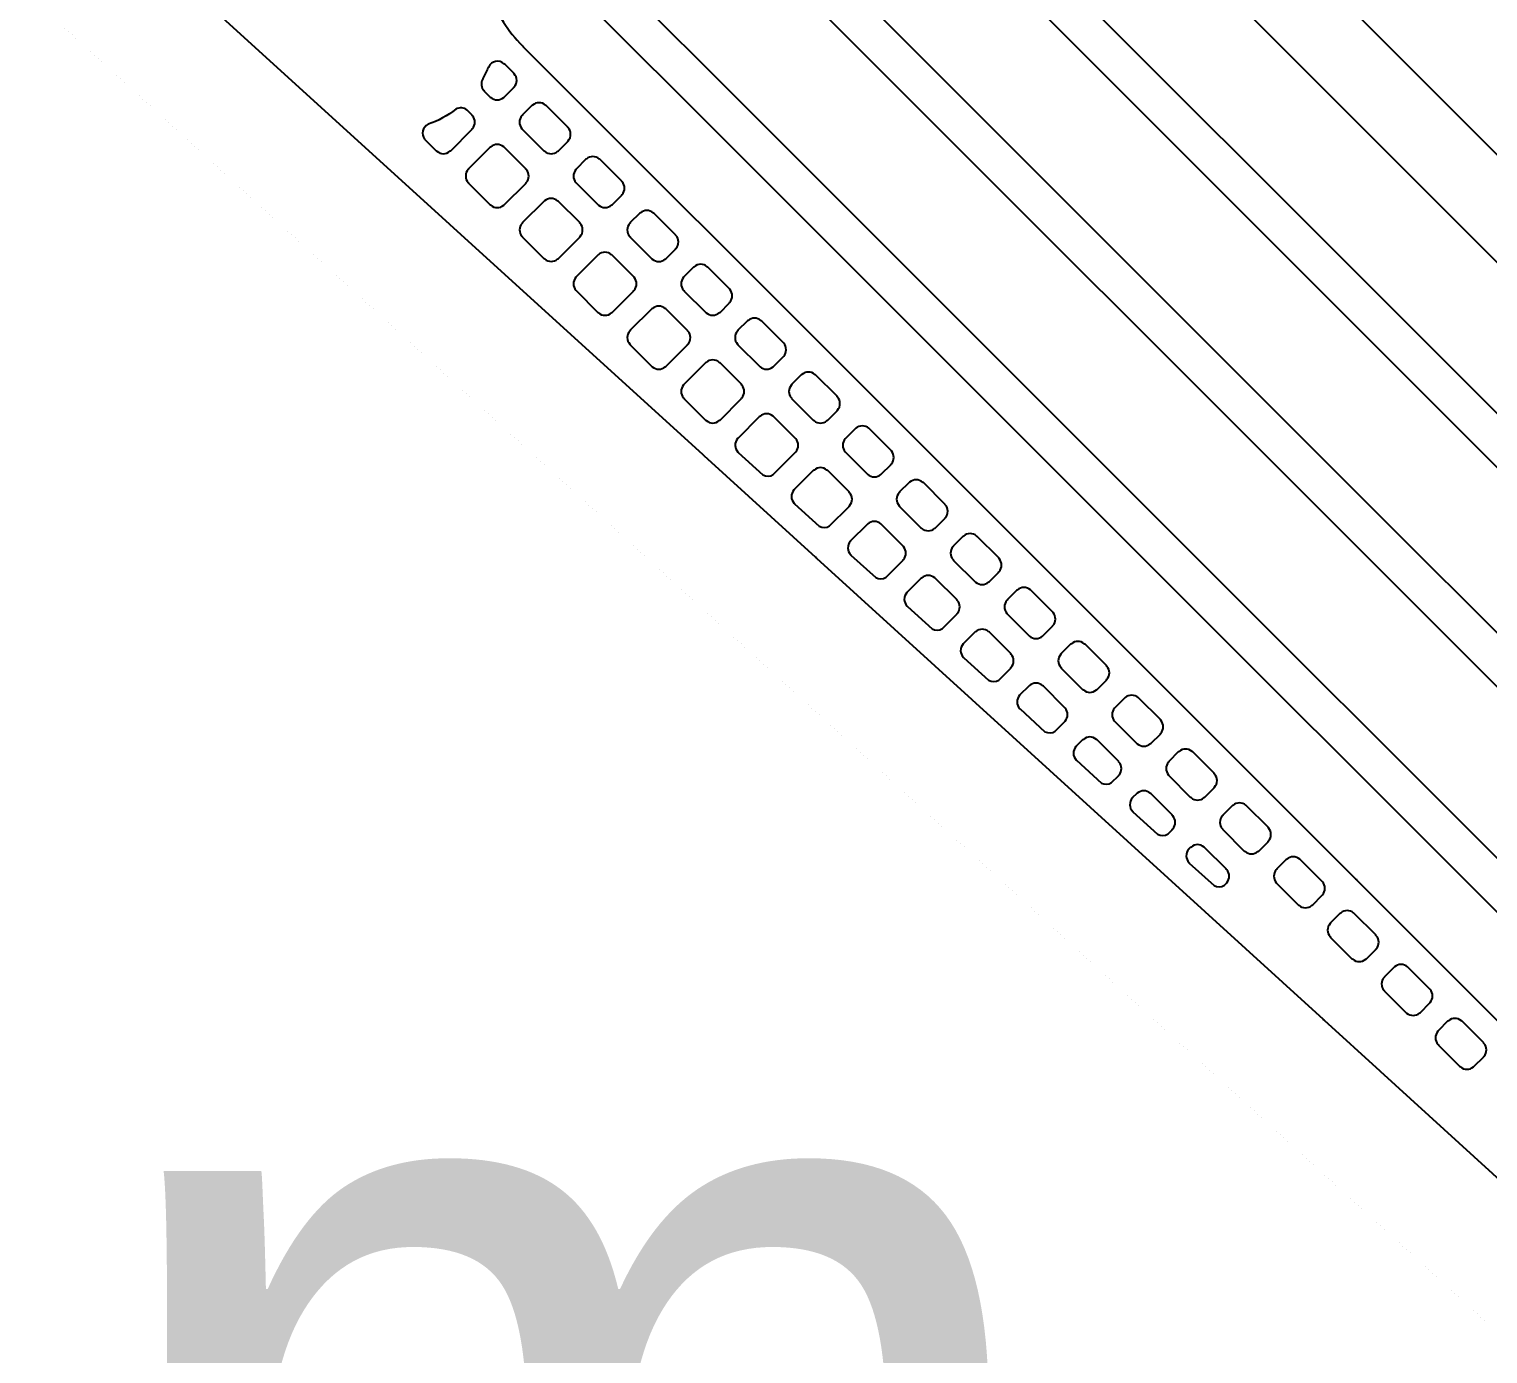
# Model space of a CAD drawing. Extents: x 0 to 248, y 0 to 175.
# Drawn here: x 80.317 to 83.234, y 139.234 to 141.885 of the extents above; entities that cross this region are included whole.
import ezdxf

# ---------------------------------------------------------------- set-up
doc = ezdxf.new("R2010")
doc.units = 0
doc.layers.add('gbr-dxf', color=7, linetype='Continuous')
doc.layers.add('gbr-outline-dxf', color=2, linetype='Continuous')
doc.layers.add('備註', color=1, linetype='Continuous', lineweight=5)
doc.styles.get("Standard").update_dxf_attribs({"font": 'txt.shx'})

msp = doc.modelspace()

# ---------------------------------------------------------------- linework, layer by layer
at = {"layer": 'gbr-dxf', "linetype": 'Continuous'}
for points in [[(81.631, 143.2558), (84.1721, 140.7147, -0.013686), (84.175, 140.7119, -0.198913), (85.8234, 136.7325, -0.007684), (85.8234, 136.7305), (85.8234, 133.5758, -0.007344), (85.8234, 133.5739, 0.198037), (85.9778, 133.2029, -0.008541), (85.9794, 133.2013), (86.1995, 132.9812, -0.01376)], [(86.0946, 132.8706), (85.87, 133.0951, -0.009258), (85.8683, 133.0969, -0.197955), (85.671, 133.5757, -0.007691), (85.671, 133.5777), (85.671, 136.7325, -0.007639), (85.671, 136.7344, 0.198631), (84.0701, 140.6013, -0.013852), (84.0671, 140.6041), (81.5195, 143.1517, -0.041025)], [(81.4458, 142.9228), (83.9575, 140.4111, -0.019676), (83.9596, 140.4092, -0.198904), (85.4569, 136.7942, -0.01087), (85.4569, 136.7928), (85.4569, 133.6012, -0.010722), (85.4568, 133.5998, 0.198521), (85.7131, 132.9824, -0.012506), (85.7143, 132.9812), (85.8348, 132.8607, -0.019717), (85.8369, 132.8587, 0.198972), (86.4389, 132.6093, -0.010857)], [(86.4374, 132.5331, -0.197764), (85.785, 132.8028, -0.01972), (85.7829, 132.8048), (85.6592, 132.9285, -0.012236), (85.6581, 132.9297, -0.198468), (85.3806, 133.6011, -0.01087), (85.3807, 133.6025), (85.3807, 136.7942, -0.010844), (85.3807, 136.7956, 0.19869), (83.9077, 140.3533, -0.019288), (83.9056, 140.3552), (81.39, 142.8708, -0.042856)], [(81.2467, 142.6831), (83.7873, 140.1424, -0.01212), (83.7884, 140.1412, -0.198692), (85.152, 136.8503, -0.016823), (85.1521, 136.8479), (85.1521, 136.8478, -0.01087), (85.1521, 136.8464), (85.1521, 133.5565, -0.010757), (85.152, 133.5551, 0.198637), (85.4662, 132.798, -0.012534), (85.4674, 132.7968), (85.5224, 132.7418, -0.019705), (85.5245, 132.7399, 0.198958), (86.2075, 132.4569, -0.01087)], [(86.206, 132.3807, -0.197884), (85.4726, 132.684, -0.019695), (85.4705, 132.6859), (85.4123, 132.7441, -0.012167), (85.4112, 132.7453, -0.198591), (85.0758, 133.5564, -0.01087), (85.0759, 133.5578), (85.0759, 136.8458, -0.014135), (85.0758, 136.8478, 0.19892), (83.7334, 140.0885, -0.012506), (83.7322, 140.0897), (81.1909, 142.6311, -0.042133)], [(80.9647, 142.5139), (83.6011, 139.8775, -0.019676), (83.6032, 139.8755, -0.198902), (84.7586, 137.0861, -0.01087), (84.7586, 137.0847), (84.7586, 133.5615, -0.010769), (84.7586, 133.5602, 0.19862), (85.103, 132.7299, -0.012055), (85.1041, 132.7288), (85.1439, 132.689, -0.019359), (85.146, 132.687, 0.198916), (86.0695, 132.3045, -0.01087)], [(86.0681, 132.2283, -0.198101), (85.0942, 132.6311, -0.019968), (85.092, 132.6331), (85.0491, 132.676, -0.012668), (85.0479, 132.6773, -0.198561), (84.6824, 133.5615, -0.01087), (84.6824, 133.5629), (84.6824, 137.086, -0.010831), (84.6824, 137.0874, 0.198623), (83.5513, 139.8196, -0.019306), (83.5493, 139.8215), (80.9089, 142.4619, -0.042015)], [(83.5969, 139.205, 0.09403), (83.4334, 139.422, -0.024145), (83.4317, 139.4237), (83.0198, 139.7988, -0.013805), (83.0189, 139.7996), (82.9077, 139.9009, -0.028856), (82.9056, 139.9029), (81.8924, 140.8256, -0.027541), (81.8904, 140.8274), (81.667, 141.0308, -0.032548), (81.6646, 141.033), (80.6517, 141.9555, -0.031164)], [(81.2387, 141.9538, 0.111689), (81.3035, 141.8511, -0.023293), (81.305, 141.8495), (82.0008, 141.1537, -0.012841), (82.0015, 141.1529), (82.4312, 140.7232, -0.027224), (82.4331, 140.7213), (82.5394, 140.6149, -0.013375), (82.5402, 140.6141), (82.8619, 140.2924, -0.036076), (82.8644, 140.2899), (82.9699, 140.1844, -0.028235), (82.9718, 140.1825), (83.4006, 139.7537, -0.03685), (83.4032, 139.7511), (83.4394, 139.7149, -0.023862), (83.4411, 139.7134, -0.142486), (84.4405, 137.8942, -0.014431)]]:
    msp.add_lwpolyline(points, format="xyb", dxfattribs=at)
for points in [[(81.2236, 141.7839, 0.318742), (81.2265, 141.7616, -0.133506), (81.2274, 141.7598), (81.2383, 141.7489, -0.095895), (81.2399, 141.748, 0.379307), (81.2659, 141.748, -0.096248), (81.2675, 141.749), (81.286, 141.7675, -0.095991), (81.287, 141.7691, 0.379268), (81.287, 141.795, -0.091846), (81.286, 141.7966), (81.2689, 141.8138, -0.073049), (81.2664, 141.8154, 0.497686), (81.236, 141.8093, -0.072025), (81.2344, 141.8069, -0.029098), (81.224, 141.7858, -0.131076)], [(81.3024, 141.7113, 0.37947), (81.3024, 141.6854, -0.087784), (81.3033, 141.6839), (81.3461, 141.6412, -0.100151), (81.3478, 141.6402, 0.379423), (81.3737, 141.6402, -0.095506), (81.3754, 141.6411), (81.3939, 141.6597, -0.095997), (81.3949, 141.6613, 0.378309), (81.3949, 141.6872, -0.087191), (81.3939, 141.6887), (81.351, 141.7316, -0.091207), (81.3495, 141.7325, 0.378661), (81.3236, 141.7325, -0.095862), (81.3219, 141.7315), (81.3034, 141.713, -0.096423)], [(81.1075, 141.6644), (81.1306, 141.6413, -0.096227), (81.1323, 141.6403, 0.379627), (81.1582, 141.6403, -0.09572), (81.1599, 141.6413), (81.2024, 141.6838, -0.096737), (81.2034, 141.6855, 0.379213), (81.2033, 141.7114, -0.096614), (81.2024, 141.713), (81.193, 141.7224, 0.309699), (81.1703, 141.7242, -0.078093), (81.1148, 141.6942, 0.462041)], [(81.1948, 141.5777, -0.092348), (81.1957, 141.5762), (81.2385, 141.5334, -0.088202), (81.24, 141.5324, 0.37981), (81.266, 141.5324, -0.095956), (81.2676, 141.5334), (81.3101, 141.5759, -0.096332), (81.3111, 141.5776, 0.37981), (81.3111, 141.6035, -0.104392), (81.3101, 141.6053), (81.2675, 141.6479, -0.092233), (81.2659, 141.6489, 0.379731), (81.24, 141.6489, -0.096458), (81.2383, 141.6479), (81.1958, 141.6054, -0.096627), (81.1948, 141.6037, 0.379731)], [(81.4103, 141.5776, -0.087549), (81.4112, 141.5761), (81.4539, 141.5334, -0.10067), (81.4556, 141.5324, 0.378939), (81.4815, 141.5324, -0.09657), (81.4832, 141.5334), (81.5017, 141.5518, -0.09565), (81.5026, 141.5535, 0.378881), (81.5027, 141.5794, -0.087155), (81.5017, 141.5809), (81.4589, 141.6237, -0.091631), (81.4573, 141.6247, 0.379211), (81.4314, 141.6247, -0.096458), (81.4297, 141.6237), (81.4112, 141.6052, -0.096627), (81.4103, 141.6035, 0.379762)], [(81.3026, 141.4699, -0.083317), (81.3034, 141.4685), (81.3462, 141.4258, -0.09693), (81.3478, 141.4248, 0.378858), (81.3737, 141.4247, -0.095781), (81.3754, 141.4257), (81.418, 141.4682, -0.095347), (81.4189, 141.4699, 0.378707), (81.419, 141.4958, -0.095528), (81.418, 141.4974), (81.3754, 141.54, -0.099933), (81.3737, 141.541, 0.379347), (81.3477, 141.541, -0.096458), (81.3461, 141.54), (81.3035, 141.4975, -0.096627), (81.3026, 141.4958, 0.379731)], [(81.518, 141.4698, -0.09082), (81.519, 141.4683), (81.5618, 141.4255, -0.087645), (81.5632, 141.4246, 0.379057), (81.5892, 141.4246, -0.096117), (81.5908, 141.4256), (81.6094, 141.4442, -0.095895), (81.6104, 141.4458, 0.379058), (81.6104, 141.4717, -0.083586), (81.6095, 141.4731), (81.5666, 141.516, -0.088103), (81.5651, 141.5169, 0.378168), (81.5393, 141.5169, -0.096728), (81.5376, 141.5159), (81.519, 141.4974, -0.09565), (81.5181, 141.4958, 0.378798)], [(81.4103, 141.3622, -0.086667), (81.4112, 141.3607), (81.4541, 141.3178, -0.083134), (81.4555, 141.3169, 0.379639), (81.4815, 141.3169, -0.096625), (81.4831, 141.3179), (81.5257, 141.3605, -0.096111), (81.5267, 141.3621, 0.379423), (81.5267, 141.3881, -0.092061), (81.5258, 141.3896), (81.4831, 141.4323, -0.096504), (81.4814, 141.4333, 0.378399), (81.4555, 141.4333, -0.096618), (81.4539, 141.4323), (81.4113, 141.3898, -0.095488), (81.4103, 141.3881, 0.379327)], [(81.6257, 141.388, 0.378939), (81.6258, 141.3621, -0.087613), (81.6267, 141.3606), (81.6693, 141.318, -0.099849), (81.671, 141.317, 0.37889), (81.6969, 141.317, -0.096117), (81.6986, 141.3179), (81.7171, 141.3364, -0.095895), (81.718, 141.3381, 0.379058), (81.718, 141.364, -0.088116), (81.7171, 141.3655), (81.6744, 141.4082, -0.091025), (81.6728, 141.4092, 0.378901), (81.6469, 141.4091, -0.096614), (81.6453, 141.4082), (81.6267, 141.3896, -0.096539)], [(81.5181, 141.2803, 0.37947), (81.5181, 141.2544, -0.087748), (81.519, 141.2529), (81.5618, 141.2101, -0.083134), (81.5632, 141.2092, 0.37981), (81.5892, 141.2092, -0.096625), (81.5908, 141.2102), (81.6334, 141.2528, -0.096111), (81.6344, 141.2544, 0.379308), (81.6344, 141.2804, -0.092315), (81.6335, 141.2819), (81.5909, 141.3245, -0.096527), (81.5892, 141.3255, 0.379), (81.5633, 141.3255, -0.095968), (81.5616, 141.3246), (81.5191, 141.282, -0.096527)], [(81.7335, 141.2803, 0.378939), (81.7335, 141.2544, -0.092052), (81.7344, 141.2528), (81.7773, 141.21, -0.087648), (81.7788, 141.2091, 0.379209), (81.8047, 141.2091, -0.095973), (81.8063, 141.21), (81.8249, 141.2286, -0.096227), (81.8259, 141.2303, 0.378837), (81.8259, 141.2562, -0.08282), (81.825, 141.2576), (81.782, 141.3006, -0.087057), (81.7805, 141.3015, 0.378901), (81.7546, 141.3015, -0.096614), (81.753, 141.3005), (81.7344, 141.282, -0.096539)], [(81.6258, 141.1726, 0.37947), (81.6258, 141.1467, -0.087748), (81.6267, 141.1452), (81.6696, 141.1023, -0.08348), (81.671, 141.1014, 0.37981), (81.697, 141.1014, -0.095956), (81.6987, 141.1024), (81.7412, 141.145, -0.096332), (81.7422, 141.1466, 0.379308), (81.7422, 141.1725, -0.092052), (81.7413, 141.1741), (81.6986, 141.2168, -0.096527), (81.6969, 141.2178, 0.379), (81.671, 141.2178, -0.095968), (81.6693, 141.2169), (81.6268, 141.1743, -0.096527)], [(81.8413, 141.1466, -0.100076), (81.8423, 141.1449), (81.8849, 141.1023, -0.096527), (81.8866, 141.1013, 0.379094), (81.9125, 141.1013, -0.096614), (81.9142, 141.1023), (81.9326, 141.1208, -0.095535), (81.9336, 141.1224, 0.379011), (81.9336, 141.1483, -0.09119), (81.9327, 141.1499), (81.8899, 141.1926, -0.096036), (81.8883, 141.1936, 0.379211), (81.8624, 141.1936, -0.096458), (81.8607, 141.1926), (81.8423, 141.1742, -0.096627), (81.8414, 141.1726, 0.379357)], [(81.7338, 141.0653, 0.392792), (81.7344, 141.0384, -0.062429), (81.7352, 141.0375), (81.7844, 140.9926, 0.269963), (81.805, 140.9933), (81.849, 141.0372, -0.095296), (81.85, 141.0389, 0.379025), (81.85, 141.0648, -0.092052), (81.849, 141.0664), (81.8064, 141.109, -0.096227), (81.8048, 141.11, 0.379778), (81.7788, 141.11, -0.096458), (81.7771, 141.109), (81.7346, 141.0665, -0.073726)], [(81.9491, 141.0388, -0.095154), (81.9501, 141.0372), (81.9927, 140.9945, -0.091916), (81.9943, 140.9936, 0.379035), (82.0202, 140.9936, -0.095506), (82.0219, 140.9945), (82.0404, 141.013, -0.095997), (82.0413, 141.0147, 0.378309), (82.0413, 141.0406, -0.09601), (82.0404, 141.0422), (81.9976, 141.085, -0.083197), (81.9962, 141.0859, 0.37844), (81.9703, 141.0859, -0.096842), (81.9686, 141.0849), (81.9501, 141.0664, -0.096266), (81.9491, 141.0648, 0.379186)], [(81.8465, 140.9627, 0.392688), (81.8471, 140.9356, -0.037526), (81.8476, 140.9351), (81.8972, 140.8899, 0.27174), (81.9179, 140.8906), (81.9567, 140.9294, -0.096111), (81.9577, 140.931, 0.37981), (81.9577, 140.957, -0.104293), (81.9566, 140.9588), (81.9141, 141.0013, -0.093127), (81.9125, 141.0023, 0.379506), (81.8866, 141.0023, -0.097105), (81.8849, 141.0013), (81.847, 140.9634, -0.045509)], [(82.0568, 140.931, -0.087784), (82.0577, 140.9295), (82.1004, 140.8868, -0.100151), (82.1022, 140.8858, 0.37981), (82.1281, 140.8858, -0.095956), (82.1298, 140.8868), (82.1482, 140.9052, -0.096332), (82.1492, 140.9069, 0.379511), (82.1492, 140.9328, -0.08798), (82.1483, 140.9343), (82.1054, 140.9772, -0.091848), (82.1038, 140.9781, 0.379206), (82.0779, 140.9781, -0.096458), (82.0763, 140.9771), (82.0578, 140.9586, -0.096627), (82.0568, 140.957, 0.379731)], [(81.9593, 140.8599, 0.392366), (81.96, 140.8329, -0.039054), (81.9604, 140.8323), (82.01, 140.7872, 0.271604), (82.0308, 140.7878), (82.0645, 140.8215, -0.096111), (82.0655, 140.8232, 0.37981), (82.0655, 140.8491, -0.104293), (82.0645, 140.851), (82.0219, 140.8935, -0.092623), (82.0203, 140.8945, 0.379471), (81.9943, 140.8945, -0.09601), (81.9927, 140.8935), (81.9598, 140.8607, -0.046681)], [(82.1646, 140.8491, 0.379298), (82.1646, 140.8232, -0.087748), (82.1655, 140.8217), (82.2081, 140.7791, -0.10046), (82.2098, 140.7781, 0.379423), (82.2358, 140.7781, -0.095866), (82.2374, 140.7791), (82.2559, 140.7976, -0.096099), (82.2569, 140.7992, 0.378309), (82.2569, 140.8251, -0.087946), (82.256, 140.8266), (82.2132, 140.8693, -0.091631), (82.2117, 140.8703, 0.378901), (82.1857, 140.8703, -0.096462), (82.1841, 140.8693), (82.1656, 140.8508, -0.096195)], [(82.0722, 140.7572, 0.391279), (82.0728, 140.7302, -0.045503), (82.0733, 140.7295), (82.1227, 140.6846, 0.273542), (82.1435, 140.6852), (82.1722, 140.7139, -0.096332), (82.1732, 140.7155, 0.37981), (82.1732, 140.7415, -0.10047), (82.1722, 140.7432), (82.1298, 140.7856, -0.10399), (82.128, 140.7866, 0.3795), (82.1021, 140.7866, -0.096259), (82.1004, 140.7856), (82.0727, 140.7579, -0.046791)], [(82.2724, 140.7155, -0.096625), (82.2734, 140.7139), (82.3161, 140.6712, -0.092289), (82.3176, 140.6702, 0.379643), (82.3436, 140.6702, -0.096265), (82.3452, 140.6712), (82.3637, 140.6897, -0.096227), (82.3646, 140.6913, 0.378837), (82.3647, 140.7172, -0.096528), (82.3637, 140.7189), (82.3208, 140.7617, -0.083168), (82.3194, 140.7626, 0.379211), (82.2935, 140.7626, -0.096723), (82.2918, 140.7616), (82.2734, 140.7432, -0.096627), (82.2724, 140.7415, 0.379731)], [(82.1849, 140.6545, 0.391893), (82.1855, 140.6275, -0.039068), (82.186, 140.6269), (82.2356, 140.5817, 0.271651), (82.2564, 140.5823), (82.28, 140.606, -0.095916), (82.281, 140.6077, 0.378952), (82.281, 140.6336, -0.103884), (82.28, 140.6354), (82.2374, 140.678, -0.092398), (82.2358, 140.679, 0.379083), (82.2099, 140.679, -0.095862), (82.2082, 140.678), (82.1854, 140.6552, -0.046462)], [(82.3802, 140.6077, -0.092348), (82.3811, 140.6061), (82.4238, 140.5634, -0.088334), (82.4253, 140.5625, 0.379643), (82.4513, 140.5625, -0.096225), (82.4529, 140.5635), (82.4714, 140.582, -0.096328), (82.4724, 140.5837, 0.378837), (82.4724, 140.6096, -0.083065), (82.4715, 140.611), (82.4287, 140.6539, -0.087396), (82.4272, 140.6548, 0.379211), (82.4013, 140.6547, -0.096458), (82.3996, 140.6538), (82.3812, 140.6353, -0.096627), (82.3802, 140.6337, 0.379731)], [(82.2978, 140.5517, 0.391921), (82.2983, 140.5247, -0.03072), (82.2987, 140.5243), (82.3485, 140.4789, 0.269428), (82.3691, 140.4796), (82.3878, 140.4984, -0.096227), (82.3888, 140.5001, 0.379465), (82.3888, 140.526, -0.092418), (82.3878, 140.5276), (82.3453, 140.5701, -0.096857), (82.3436, 140.5711, 0.379731), (82.3176, 140.5711, -0.096458), (82.316, 140.5701), (82.2983, 140.5524, -0.047604)], [(82.4878, 140.5259, 0.37947), (82.4878, 140.5, -0.087784), (82.4888, 140.4985), (82.5315, 140.4558, -0.100151), (82.5332, 140.4548, 0.379423), (82.5591, 140.4548, -0.095506), (82.5608, 140.4557), (82.5793, 140.4742, -0.095997), (82.5802, 140.4758, 0.378309), (82.5802, 140.5017, -0.087852), (82.5793, 140.5032), (82.5364, 140.5461, -0.091416), (82.5349, 140.547, 0.378661), (82.509, 140.547, -0.095862), (82.5073, 140.5461), (82.4888, 140.5276, -0.096423)], [(82.4105, 140.449, 0.392884), (82.4111, 140.422, -0.031368), (82.4115, 140.4216), (82.4613, 140.3762, 0.269631), (82.4819, 140.3769), (82.4956, 140.3906, -0.096227), (82.4966, 140.3922, 0.3796), (82.4966, 140.4182, -0.09253), (82.4957, 140.4198), (82.453, 140.4625, -0.096111), (82.4513, 140.4634, 0.379643), (82.4253, 140.4634, -0.096225), (82.4237, 140.4625), (82.411, 140.4498, -0.046074)], [(82.5957, 140.3922, -0.096625), (82.5967, 140.3905), (82.6393, 140.348, -0.092233), (82.6408, 140.347, 0.37981), (82.6668, 140.347, -0.095956), (82.6684, 140.348), (82.6868, 140.3664, -0.096111), (82.6878, 140.368, 0.379511), (82.6878, 140.394, -0.096475), (82.6869, 140.3957), (82.6441, 140.4384, -0.083776), (82.6427, 140.4393, 0.379206), (82.6168, 140.4392, -0.096458), (82.6151, 140.4383), (82.5967, 140.4198, -0.096627), (82.5957, 140.4182, 0.379731)], [(82.5234, 140.3463, 0.392923), (82.524, 140.3192, -0.039207), (82.5245, 140.3186), (82.5739, 140.2736, 0.271658), (82.5947, 140.2742), (82.6032, 140.2828, -0.096111), (82.6042, 140.2844, 0.37981), (82.6042, 140.3104, -0.10451), (82.6032, 140.3122), (82.5607, 140.3547, -0.092233), (82.5592, 140.3556, 0.379679), (82.5332, 140.3556, -0.096475), (82.5316, 140.3547), (82.5239, 140.347, -0.047604)], [(82.7034, 140.2845, -0.092029), (82.7043, 140.2829), (82.7472, 140.2401, -0.087645), (82.7487, 140.2392, 0.378867), (82.7746, 140.2392, -0.095862), (82.7762, 140.2401), (82.7948, 140.2587, -0.096099), (82.7958, 140.2603, 0.378309), (82.7957, 140.2862, -0.083252), (82.7949, 140.2876), (82.7519, 140.3306, -0.087396), (82.7504, 140.3315, 0.379211), (82.7245, 140.3315, -0.096723), (82.7228, 140.3305), (82.7044, 140.3121, -0.096857), (82.7034, 140.3104, 0.3795)], [(82.6361, 140.2436, 0.392366), (82.6368, 140.2166, -0.046353), (82.6373, 140.2159), (82.6867, 140.1709, 0.273611), (82.7076, 140.1715), (82.7111, 140.175, -0.096227), (82.7121, 140.1767, 0.379007), (82.7121, 140.2026, -0.100402), (82.7111, 140.2043), (82.6686, 140.2468, -0.104677), (82.6668, 140.2479, 0.379083), (82.6408, 140.2479, -0.096117), (82.6392, 140.2469), (82.6366, 140.2443, -0.04685)], [(82.8113, 140.1767, -0.099964), (82.8123, 140.175), (82.8547, 140.1325, -0.096111), (82.8564, 140.1315, 0.37981), (82.8823, 140.1315, -0.095956), (82.884, 140.1325), (82.9024, 140.1509, -0.096332), (82.9034, 140.1525, 0.379511), (82.9034, 140.1785, -0.092052), (82.9024, 140.1801), (82.8598, 140.2227, -0.096092), (82.8582, 140.2237, 0.379206), (82.8322, 140.2236, -0.096723), (82.8306, 140.2226), (82.8122, 140.2043, -0.096857), (82.8113, 140.2027, 0.379731)], [(82.9189, 140.069, -0.096625), (82.9199, 140.0673), (82.9626, 140.0246, -0.092072), (82.9642, 140.0237, 0.37981), (82.9901, 140.0237, -0.096625), (82.9918, 140.0247), (83.0102, 140.043, -0.096111), (83.0112, 140.0447, 0.379511), (83.0112, 140.0706, -0.096475), (83.0102, 140.0723), (82.9673, 140.1151, -0.083776), (82.9659, 140.116, 0.379206), (82.94, 140.116, -0.096458), (82.9383, 140.115), (82.9199, 140.0966, -0.096627), (82.9189, 140.0949, 0.379731)], [(83.0267, 139.9611, -0.087613), (83.0276, 139.9596), (83.0702, 139.917, -0.100601), (83.0719, 139.916, 0.379413), (83.0979, 139.916, -0.096367), (83.0995, 139.917), (83.1179, 139.9354, -0.095895), (83.1189, 139.9371, 0.379058), (83.1189, 139.963, -0.088595), (83.118, 139.9645), (83.0753, 140.0072, -0.092121), (83.0737, 140.0082, 0.379092), (83.0478, 140.0081, -0.096766), (83.0461, 140.0072), (83.0277, 139.9887, -0.096227), (83.0267, 139.9871, 0.379148)], [(83.1345, 139.8794, 0.378939), (83.1345, 139.8535, -0.100082), (83.1355, 139.8518), (83.178, 139.8093, -0.096227), (83.1796, 139.8083, 0.379209), (83.2056, 139.8083, -0.095973), (83.2072, 139.8093), (83.2256, 139.8277, -0.096227), (83.2266, 139.8293, 0.378837), (83.2266, 139.8553, -0.091842), (83.2256, 139.8568), (83.183, 139.8995, -0.096036), (83.1814, 139.9004, 0.378901), (83.1554, 139.9004, -0.096614), (83.1538, 139.8994), (83.1354, 139.8811, -0.096539)]]:
    msp.add_lwpolyline(points, format="xyb", close=True, dxfattribs=at)
at = {"layer": 'gbr-outline-dxf', "linetype": 'Continuous', "const_width": 0.000025}
msp.add_lwpolyline([(97.4434, 131.5017), (97.4434, 138.8833, 0.211094), (97.28, 139.253), (91.6067, 144.4193, -0.211095), (91.4434, 144.789), (91.4434, 152.6922, 0.414217), (90.9434, 153.1922), (77.9434, 153.1922, 0.414217), (77.4434, 152.6922), (77.4434, 144.789, 0.211094), (77.6068, 144.4193), (83.2801, 139.253, -0.211095), (83.4434, 138.8833), (83.4434, 130.1255, 0.414217), (83.9434, 129.6255), (88.9434, 129.6255, 0.414217), (89.4434, 130.1255), (89.4434, 130.5017, -0.414217), (89.9434, 131.0017), (96.9434, 131.0017, 0.414217)], format="xyb", close=True, dxfattribs=at)

# ---------------------------------------------------------------- texts
at = {"layer": '備註', "color": 1, "linetype": 'Continuous', "insert": (64.716, 140.0176), "char_height": 1.8, "width": 18.523183, "attachment_point": 1}
msp.add_mtext('{\\fPMingLiU|b0|i0|c136|p18;最小線寬76.2um}', dxfattribs=at)

doc.saveas('drawing.dxf')
